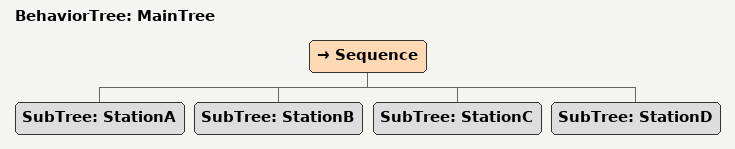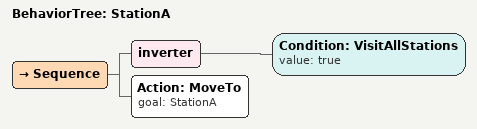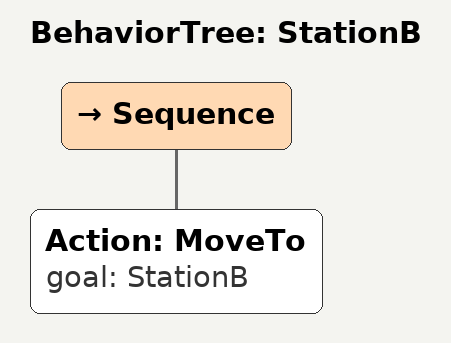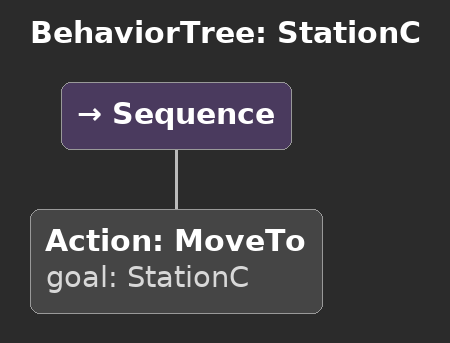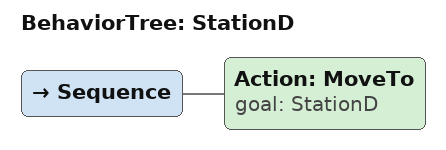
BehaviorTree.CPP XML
<root main_tree_to_execute = "MainTree">
    <BehaviorTree ID="MainTree">
        <Sequence>
            <SubTree ID="StationA" />
            <SubTree ID="StationB" />
            <SubTree ID="StationC" />
            <SubTree ID="StationD" />
        </Sequence>
    </BehaviorTree>
   <BehaviorTree ID="StationA">
       <Sequence>
           <inverter>
               <Condition ID="VisitAllStations" value="true" />
           </inverter>
           <Action ID="MoveTo" goal="StationA" />
       </Sequence>
   </BehaviorTree>
   <BehaviorTree ID="StationB">
       <Sequence>
           <Action ID="MoveTo" goal="StationB" />
       </Sequence>
   </BehaviorTree>
   <BehaviorTree ID="StationC">
       <Sequence>
           <Action ID="MoveTo" goal="StationC" />
       </Sequence>
   </BehaviorTree>
   <BehaviorTree ID="StationD">
       <Sequence>
           <Action ID="MoveTo" goal="StationD" />
       </Sequence>
   </BehaviorTree>
</root>
